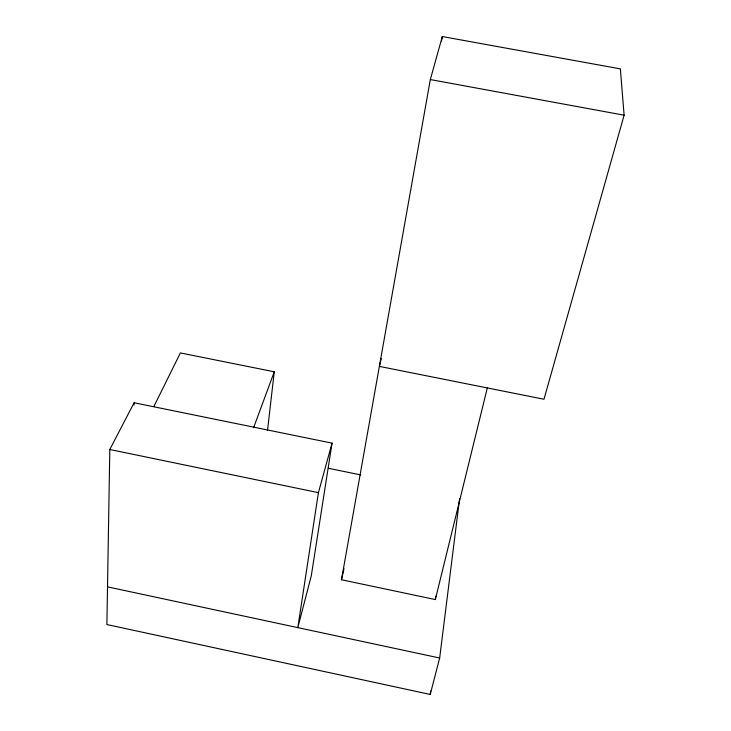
<?xml version="1.0" encoding="UTF-8"?>
<svg xmlns="http://www.w3.org/2000/svg" width="731" height="731" viewBox="0 0 731 731"><rect width="100%" height="100%" fill="white"/><g stroke="black" fill="none" stroke-linecap="round" stroke-linejoin="round"><path stroke-width="1.1" d="M332.048 443.141L318.414 492.648L297.819 627.627L311.296 575.763L332.048 443.141L134.111 402.754L109.796 449.501L106.89 624.539L430.221 694.45L439.669 658.01L459.58 498.697M134.047 405.038L134.111 402.754M267.528 430.395L274.262 371.787L180.393 352.927L153.967 406.308M430.221 694.45L430.66 691.051M381.253 358.665L379.371 366.395L543.992 399.245L624.11 115.196L620.363 68.869L442.31 36.55L430.321 79.56L341.468 579.747L435.329 599.566L435.795 596.185M441.506 41.037L442.31 36.55M341.468 579.747L344.027 568.617M435.329 599.566L487.312 387.933M253.593 427.736L274.262 371.787M430.321 79.56L624.11 115.196M328.374 468.269L360.721 474.912M109.796 449.501L318.414 492.648M107.521 586.865L439.669 658.01"/></g></svg>
